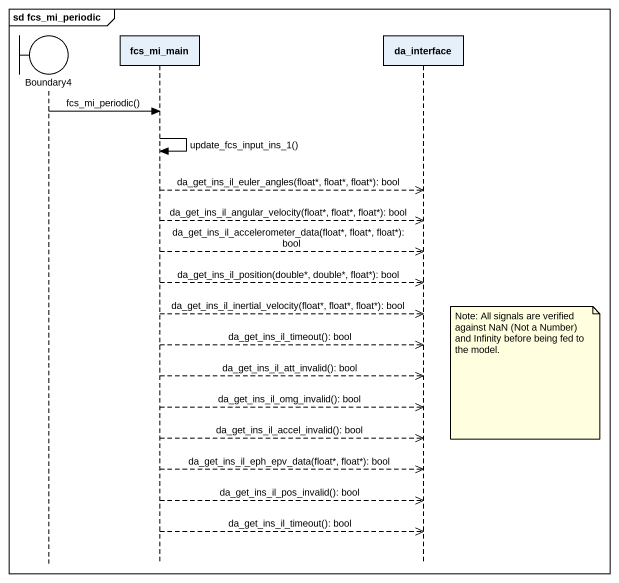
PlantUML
@startuml
mainframe sd fcs_mi_periodic
hide footbox
boundary Boundary4
participant fcs_mi_main
participant da_interface

Boundary4 -> fcs_mi_main : fcs_mi_periodic()
fcs_mi_main -> fcs_mi_main : update_fcs_input_ins_1()
fcs_mi_main -->> da_interface : da_get_ins_il_euler_angles(float*, float*, float*): bool
fcs_mi_main -->> da_interface : da_get_ins_il_angular_velocity(float*, float*, float*): bool
fcs_mi_main -->> da_interface : da_get_ins_il_accelerometer_data(float*, float*, float*): bool
fcs_mi_main -->> da_interface : da_get_ins_il_position(double*, double*, float*): bool
fcs_mi_main -->> da_interface : da_get_ins_il_inertial_velocity(float*, float*, float*): bool
fcs_mi_main -->> da_interface : da_get_ins_il_timeout(): bool
note right of da_interface : Note: All signals are verified against NaN (Not a Number) and Infinity before being fed to the model.
fcs_mi_main -->> da_interface : da_get_ins_il_att_invalid(): bool
fcs_mi_main -->> da_interface : da_get_ins_il_omg_invalid(): bool
fcs_mi_main -->> da_interface : da_get_ins_il_accel_invalid(): bool
fcs_mi_main -->> da_interface : da_get_ins_il_eph_epv_data(float*, float*): bool
fcs_mi_main -->> da_interface : da_get_ins_il_pos_invalid(): bool
fcs_mi_main -->> da_interface : da_get_ins_il_timeout(): bool
@enduml
